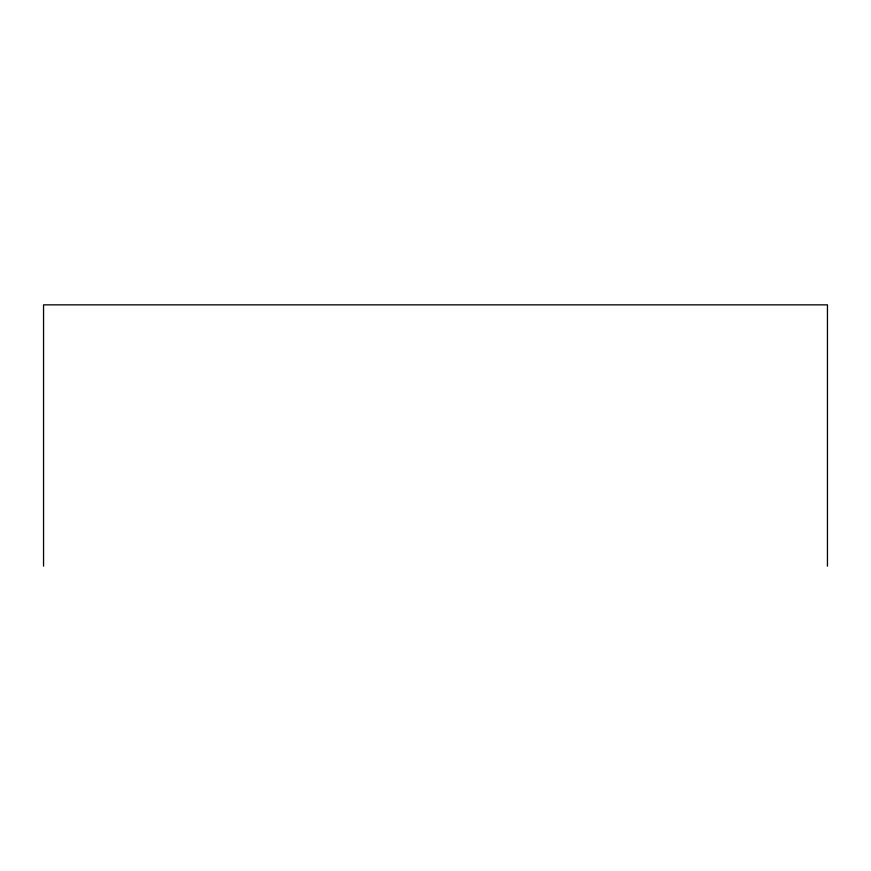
<?xml version="1.0" encoding="UTF-8"?>
<svg xmlns="http://www.w3.org/2000/svg" width="871" height="871" viewBox="0 0 871 871"><rect width="100%" height="100%" fill="white"/><g stroke="black" fill="none" stroke-linecap="round" stroke-linejoin="round"><path stroke-width="1.31" d="M827.45 566.15L827.45 304.85L43.55 304.85L43.55 566.15"/></g></svg>
